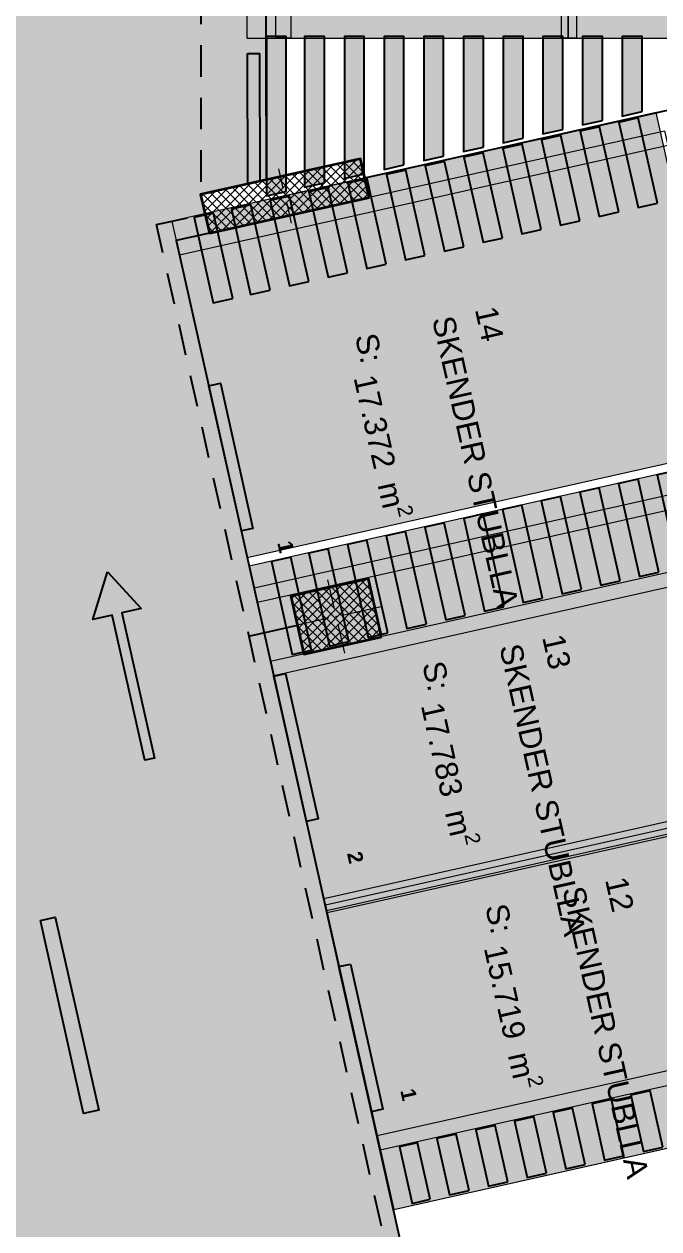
# Model space of a CAD drawing. Header units: millimetres. Extents: x -5491 to 122470, y -101890 to 30952.
# Drawn here: x 64106 to 70501, y -26605 to -14461 of the extents above; entities that cross this region are included whole.
import ezdxf
from ezdxf.enums import TextEntityAlignment as Align

# ---------------------------------------------------------------- set-up
doc = ezdxf.new("R2010")
doc.units = ezdxf.units.MM
doc.header["$MEASUREMENT"] = 0
doc.linetypes.add('Long Dashed', pattern=[529.166651, 317.499995, -211.666656])
for name, color, linetype in [('- GARAZHE', 7, 'Continuous'), ('- MESI I RRUGES', 7, 'Continuous'), ('- rruga_ndarjet anesore', 7, 'Continuous'), ('- SHENJAT_RRUGA', 7, 'Continuous'), ('- Vijat_Shtigjet', 7, 'Continuous'), ('A - Pllaka Themel', 7, 'Continuous'), ('A - Shtyllat', 7, 'Continuous')]:
    doc.layers.add(name, color=color, linetype=linetype)
for name, color, linetype, lineweight in [('- GARAZHE_Pen_No__1', 7, 'Continuous', 13), ('- MESI I RRUGES_Pen_No__42', 8, 'Continuous', 25), ('- rruga_ndarjet anesore_Pen_No__42', 8, 'Continuous', 25), ('- SHENJAT_RRUGA_Pen_No__42', 8, 'Continuous', 25), ('- Vijat_Shtigjet_Pen_No__42', 8, 'Continuous', 25), ('065 Möbel Einrichtung_Pen_No__2', 8, 'Continuous', 15), ('A - Pllaka Themel_Pen_No__2', 8, 'Continuous', 15), ('A - Pllaka Themel_Pen_No__42', 8, 'Continuous', 25), ('A - Shtyllat_Pen_No__1', 7, 'Continuous', 13), ('A - Shtyllat_Pen_No__7', 7, 'Continuous', 35), ('A -Polyline_Pen_No__42', 8, 'Continuous', 25), ('ARCHICAD Zone Stamps_Pen_No__1', 7, 'Continuous', 13)]:
    doc.layers.add(name, color=color, linetype=linetype, lineweight=lineweight)
doc.layers.add('- GARAZHE_Pen_No__105', color=7, linetype='Continuous', lineweight=13, true_color=0xcae6ff)
doc.layers.add('A - Fill Zone_Pen_No__176', color=7, linetype='Continuous', lineweight=15, true_color=0x93a0c6)
doc.styles.add('GENERATED_STYLE_1', font='')
doc.styles.add('GENERATED_STYLE_2', font='')
doc.styles.get('GENERATED_STYLE_1').set_extended_font_data('Arial')
doc.styles.get('GENERATED_STYLE_2').set_extended_font_data('Arial', bold=True)
pattern_1 = [(45, (0, 0), (-45.96194, 45.96194), []), (135, (0, 0), (45.96194, 45.96194), [])]

# ---------------------------------------------------------------- blocks, each defined once
blk = doc.blocks.new('Slab_8', base_point=(67132, -16061))
at = {"layer": '- Vijat_Shtigjet', "linetype": 'Continuous', "lineweight": 0, "true_color": 0x7f7f7f}
blk.add_hatch(color=8, dxfattribs=at).paths.add_polyline_path([(67132, -16061), (67132, -14585), (66932, -14585), (66932, -16105)])
at = {"layer": '- Vijat_Shtigjet_Pen_No__42', "color": 8, "linetype": 'Continuous', "lineweight": 25, "flags": 128}
blk.add_lwpolyline([(67132, -16061), (67132, -14585), (66932, -14585), (66932, -16105)], close=True, dxfattribs=at)
blk = doc.blocks.new('Slab_9', base_point=(66747, -16147))
at = {"layer": '- Vijat_Shtigjet', "linetype": 'Continuous', "lineweight": 0, "true_color": 0x7f7f7f}
blk.add_hatch(color=8, dxfattribs=at).paths.add_polyline_path([(66747, -16147), (66747, -14585), (66547, -14585), (66547, -16192)])
at = {"layer": '- Vijat_Shtigjet_Pen_No__42', "color": 8, "linetype": 'Continuous', "lineweight": 25, "flags": 128}
blk.add_lwpolyline([(66747, -16147), (66747, -14585), (66547, -14585), (66547, -16192)], close=True, dxfattribs=at)
blk = doc.blocks.new('Slab_10', base_point=(67532, -15971))
at = {"layer": '- Vijat_Shtigjet', "linetype": 'Continuous', "lineweight": 0, "true_color": 0x7f7f7f}
blk.add_hatch(color=8, dxfattribs=at).paths.add_polyline_path([(67532, -15971), (67532, -14585), (67332, -14585), (67332, -16016)])
at = {"layer": '- Vijat_Shtigjet_Pen_No__42', "color": 8, "linetype": 'Continuous', "lineweight": 25, "flags": 128}
blk.add_lwpolyline([(67532, -15971), (67532, -14585), (67332, -14585), (67332, -16016)], close=True, dxfattribs=at)
blk = doc.blocks.new('Slab_11', base_point=(67932, -15881))
at = {"layer": '- Vijat_Shtigjet', "linetype": 'Continuous', "lineweight": 0, "true_color": 0x7f7f7f}
blk.add_hatch(color=8, dxfattribs=at).paths.add_polyline_path([(67932, -15881), (67932, -14585), (67732, -14585), (67732, -15926)])
at = {"layer": '- Vijat_Shtigjet_Pen_No__42', "color": 8, "linetype": 'Continuous', "lineweight": 25, "flags": 128}
blk.add_lwpolyline([(67932, -15881), (67932, -14585), (67732, -14585), (67732, -15926)], close=True, dxfattribs=at)
blk = doc.blocks.new('Slab_12', base_point=(68332, -15791))
at = {"layer": '- Vijat_Shtigjet', "linetype": 'Continuous', "lineweight": 0, "true_color": 0x7f7f7f}
blk.add_hatch(color=8, dxfattribs=at).paths.add_polyline_path([(68332, -15791), (68332, -14585), (68132, -14585), (68132, -15836)])
at = {"layer": '- Vijat_Shtigjet_Pen_No__42', "color": 8, "linetype": 'Continuous', "lineweight": 25, "flags": 128}
blk.add_lwpolyline([(68332, -15791), (68332, -14585), (68132, -14585), (68132, -15836)], close=True, dxfattribs=at)
blk = doc.blocks.new('Slab_13', base_point=(68732, -15702))
at = {"layer": '- Vijat_Shtigjet', "linetype": 'Continuous', "lineweight": 0, "true_color": 0x7f7f7f}
blk.add_hatch(color=8, dxfattribs=at).paths.add_polyline_path([(68732, -15702), (68732, -14585), (68532, -14585), (68532, -15746)])
at = {"layer": '- Vijat_Shtigjet_Pen_No__42', "color": 8, "linetype": 'Continuous', "lineweight": 25, "flags": 128}
blk.add_lwpolyline([(68732, -15702), (68732, -14585), (68532, -14585), (68532, -15746)], close=True, dxfattribs=at)
blk = doc.blocks.new('Slab_14', base_point=(69132, -15612))
at = {"layer": '- Vijat_Shtigjet', "linetype": 'Continuous', "lineweight": 0, "true_color": 0x7f7f7f}
blk.add_hatch(color=8, dxfattribs=at).paths.add_polyline_path([(69132, -15612), (69132, -14585), (68932, -14585), (68932, -15657)])
at = {"layer": '- Vijat_Shtigjet_Pen_No__42', "color": 8, "linetype": 'Continuous', "lineweight": 25, "flags": 128}
blk.add_lwpolyline([(69132, -15612), (69132, -14585), (68932, -14585), (68932, -15657)], close=True, dxfattribs=at)
blk = doc.blocks.new('Slab_15', base_point=(69532, -15522))
at = {"layer": '- Vijat_Shtigjet', "linetype": 'Continuous', "lineweight": 0, "true_color": 0x7f7f7f}
blk.add_hatch(color=8, dxfattribs=at).paths.add_polyline_path([(69532, -15522), (69532, -14585), (69332, -14585), (69332, -15567)])
at = {"layer": '- Vijat_Shtigjet_Pen_No__42', "color": 8, "linetype": 'Continuous', "lineweight": 25, "flags": 128}
blk.add_lwpolyline([(69532, -15522), (69532, -14585), (69332, -14585), (69332, -15567)], close=True, dxfattribs=at)
blk = doc.blocks.new('Slab_16', base_point=(69932, -15432))
at = {"layer": '- Vijat_Shtigjet', "linetype": 'Continuous', "lineweight": 0, "true_color": 0x7f7f7f}
blk.add_hatch(color=8, dxfattribs=at).paths.add_polyline_path([(69932, -15432), (69932, -14585), (69732, -14585), (69732, -15477)])
at = {"layer": '- Vijat_Shtigjet_Pen_No__42', "color": 8, "linetype": 'Continuous', "lineweight": 25, "flags": 128}
blk.add_lwpolyline([(69932, -15432), (69932, -14585), (69732, -14585), (69732, -15477)], close=True, dxfattribs=at)
blk = doc.blocks.new('Slab_17', base_point=(70332, -15342))
at = {"layer": '- Vijat_Shtigjet', "linetype": 'Continuous', "lineweight": 0, "true_color": 0x7f7f7f}
blk.add_hatch(color=8, dxfattribs=at).paths.add_polyline_path([(70332, -15342), (70332, -14585), (70132, -14585), (70132, -15387)])
at = {"layer": '- Vijat_Shtigjet_Pen_No__42', "color": 8, "linetype": 'Continuous', "lineweight": 25, "flags": 128}
blk.add_lwpolyline([(70332, -15342), (70332, -14585), (70132, -14585), (70132, -15387)], close=True, dxfattribs=at)
blk = doc.blocks.new('Slab_27', base_point=(70539, -25782))
at = {"layer": '- Vijat_Shtigjet', "linetype": 'Continuous', "lineweight": 0, "true_color": 0x7f7f7f}
blk.add_hatch(color=8, dxfattribs=at).paths.add_polyline_path([(70539, -25782), (70412, -25213), (70217, -25257), (70344, -25826)])
at = {"layer": '- Vijat_Shtigjet_Pen_No__42', "color": 8, "linetype": 'Continuous', "lineweight": 25, "flags": 128}
blk.add_lwpolyline([(70539, -25782), (70412, -25213), (70217, -25257), (70344, -25826)], close=True, dxfattribs=at)
blk = doc.blocks.new('Slab_28', base_point=(70149, -25869))
at = {"layer": '- Vijat_Shtigjet', "linetype": 'Continuous', "lineweight": 0, "true_color": 0x7f7f7f}
blk.add_hatch(color=8, dxfattribs=at).paths.add_polyline_path([(70149, -25869), (70022, -25301), (69827, -25345), (69954, -25913)])
at = {"layer": '- Vijat_Shtigjet_Pen_No__42', "color": 8, "linetype": 'Continuous', "lineweight": 25, "flags": 128}
blk.add_lwpolyline([(70149, -25869), (70022, -25301), (69827, -25345), (69954, -25913)], close=True, dxfattribs=at)
blk = doc.blocks.new('Slab_29', base_point=(69759, -25957))
at = {"layer": '- Vijat_Shtigjet', "linetype": 'Continuous', "lineweight": 0, "true_color": 0x7f7f7f}
blk.add_hatch(color=8, dxfattribs=at).paths.add_polyline_path([(69759, -25957), (69631, -25389), (69436, -25432), (69564, -26001)])
at = {"layer": '- Vijat_Shtigjet_Pen_No__42', "color": 8, "linetype": 'Continuous', "lineweight": 25, "flags": 128}
blk.add_lwpolyline([(69759, -25957), (69631, -25389), (69436, -25432), (69564, -26001)], close=True, dxfattribs=at)
blk = doc.blocks.new('Slab_30', base_point=(69369, -26045))
at = {"layer": '- Vijat_Shtigjet', "linetype": 'Continuous', "lineweight": 0, "true_color": 0x7f7f7f}
blk.add_hatch(color=8, dxfattribs=at).paths.add_polyline_path([(69369, -26045), (69241, -25476), (69046, -25520), (69173, -26088)])
at = {"layer": '- Vijat_Shtigjet_Pen_No__42', "color": 8, "linetype": 'Continuous', "lineweight": 25, "flags": 128}
blk.add_lwpolyline([(69369, -26045), (69241, -25476), (69046, -25520), (69173, -26088)], close=True, dxfattribs=at)
blk = doc.blocks.new('Slab_31', base_point=(68978, -26132))
at = {"layer": '- Vijat_Shtigjet', "linetype": 'Continuous', "lineweight": 0, "true_color": 0x7f7f7f}
blk.add_hatch(color=8, dxfattribs=at).paths.add_polyline_path([(68978, -26132), (68851, -25564), (68656, -25607), (68783, -26176)])
at = {"layer": '- Vijat_Shtigjet_Pen_No__42', "color": 8, "linetype": 'Continuous', "lineweight": 25, "flags": 128}
blk.add_lwpolyline([(68978, -26132), (68851, -25564), (68656, -25607), (68783, -26176)], close=True, dxfattribs=at)
blk = doc.blocks.new('Slab_32', base_point=(68588, -26220))
at = {"layer": '- Vijat_Shtigjet', "linetype": 'Continuous', "lineweight": 0, "true_color": 0x7f7f7f}
blk.add_hatch(color=8, dxfattribs=at).paths.add_polyline_path([(68588, -26220), (68460, -25651), (68265, -25695), (68393, -26263)])
at = {"layer": '- Vijat_Shtigjet_Pen_No__42', "color": 8, "linetype": 'Continuous', "lineweight": 25, "flags": 128}
blk.add_lwpolyline([(68588, -26220), (68460, -25651), (68265, -25695), (68393, -26263)], close=True, dxfattribs=at)
blk = doc.blocks.new('Slab_33', base_point=(68198, -26307))
at = {"layer": '- Vijat_Shtigjet', "linetype": 'Continuous', "lineweight": 0, "true_color": 0x7f7f7f}
blk.add_hatch(color=8, dxfattribs=at).paths.add_polyline_path([(68198, -26307), (68070, -25739), (67889, -25779), (68017, -26348)])
at = {"layer": '- Vijat_Shtigjet_Pen_No__42', "color": 8, "linetype": 'Continuous', "lineweight": 25, "flags": 128}
blk.add_lwpolyline([(68198, -26307), (68070, -25739), (67889, -25779), (68017, -26348)], close=True, dxfattribs=at)
blk = doc.blocks.new('Slab_34', base_point=(66583, -17143))
at = {"layer": '- Vijat_Shtigjet', "linetype": 'Continuous', "lineweight": 0, "true_color": 0x7f7f7f}
blk.add_hatch(color=8, dxfattribs=at).paths.add_polyline_path([(66583, -17143), (66390, -16283), (66195, -16327), (66388, -17187)])
at = {"layer": '- Vijat_Shtigjet_Pen_No__42', "color": 8, "linetype": 'Continuous', "lineweight": 25, "flags": 128}
blk.add_lwpolyline([(66583, -17143), (66390, -16283), (66195, -16327), (66388, -17187)], close=True, dxfattribs=at)
blk = doc.blocks.new('Slab_35', base_point=(66207, -17227))
at = {"layer": '- Vijat_Shtigjet', "linetype": 'Continuous', "lineweight": 0, "true_color": 0x7f7f7f}
blk.add_hatch(color=8, dxfattribs=at).paths.add_polyline_path([(66207, -17227), (66014, -16367), (65819, -16411), (66012, -17271)])
at = {"layer": '- Vijat_Shtigjet_Pen_No__42', "color": 8, "linetype": 'Continuous', "lineweight": 25, "flags": 128}
blk.add_lwpolyline([(66207, -17227), (66014, -16367), (65819, -16411), (66012, -17271)], close=True, dxfattribs=at)
blk = doc.blocks.new('Slab_36', base_point=(66973, -17055))
at = {"layer": '- Vijat_Shtigjet', "linetype": 'Continuous', "lineweight": 0, "true_color": 0x7f7f7f}
blk.add_hatch(color=8, dxfattribs=at).paths.add_polyline_path([(66973, -17055), (66780, -16195), (66585, -16239), (66778, -17099)])
at = {"layer": '- Vijat_Shtigjet_Pen_No__42', "color": 8, "linetype": 'Continuous', "lineweight": 25, "flags": 128}
blk.add_lwpolyline([(66973, -17055), (66780, -16195), (66585, -16239), (66778, -17099)], close=True, dxfattribs=at)
blk = doc.blocks.new('Slab_37', base_point=(67364, -16968))
at = {"layer": '- Vijat_Shtigjet', "linetype": 'Continuous', "lineweight": 0, "true_color": 0x7f7f7f}
blk.add_hatch(color=8, dxfattribs=at).paths.add_polyline_path([(67364, -16968), (67171, -16108), (66975, -16152), (67168, -17012)])
at = {"layer": '- Vijat_Shtigjet_Pen_No__42', "color": 8, "linetype": 'Continuous', "lineweight": 25, "flags": 128}
blk.add_lwpolyline([(67364, -16968), (67171, -16108), (66975, -16152), (67168, -17012)], close=True, dxfattribs=at)
blk = doc.blocks.new('Slab_38', base_point=(67754, -16880))
at = {"layer": '- Vijat_Shtigjet', "linetype": 'Continuous', "lineweight": 0, "true_color": 0x7f7f7f}
blk.add_hatch(color=8, dxfattribs=at).paths.add_polyline_path([(67754, -16880), (67561, -16020), (67366, -16064), (67559, -16924)])
at = {"layer": '- Vijat_Shtigjet_Pen_No__42', "color": 8, "linetype": 'Continuous', "lineweight": 25, "flags": 128}
blk.add_lwpolyline([(67754, -16880), (67561, -16020), (67366, -16064), (67559, -16924)], close=True, dxfattribs=at)
blk = doc.blocks.new('Slab_39', base_point=(68144, -16793))
at = {"layer": '- Vijat_Shtigjet', "linetype": 'Continuous', "lineweight": 0, "true_color": 0x7f7f7f}
blk.add_hatch(color=8, dxfattribs=at).paths.add_polyline_path([(68144, -16793), (67951, -15933), (67756, -15976), (67949, -16837)])
at = {"layer": '- Vijat_Shtigjet_Pen_No__42', "color": 8, "linetype": 'Continuous', "lineweight": 25, "flags": 128}
blk.add_lwpolyline([(68144, -16793), (67951, -15933), (67756, -15976), (67949, -16837)], close=True, dxfattribs=at)
blk = doc.blocks.new('Slab_40', base_point=(68534, -16705))
at = {"layer": '- Vijat_Shtigjet', "linetype": 'Continuous', "lineweight": 0, "true_color": 0x7f7f7f}
blk.add_hatch(color=8, dxfattribs=at).paths.add_polyline_path([(68534, -16705), (68342, -15845), (68146, -15889), (68339, -16749)])
at = {"layer": '- Vijat_Shtigjet_Pen_No__42', "color": 8, "linetype": 'Continuous', "lineweight": 25, "flags": 128}
blk.add_lwpolyline([(68534, -16705), (68342, -15845), (68146, -15889), (68339, -16749)], close=True, dxfattribs=at)
blk = doc.blocks.new('Slab_41', base_point=(68925, -16618))
at = {"layer": '- Vijat_Shtigjet', "linetype": 'Continuous', "lineweight": 0, "true_color": 0x7f7f7f}
blk.add_hatch(color=8, dxfattribs=at).paths.add_polyline_path([(68925, -16618), (68732, -15758), (68537, -15801), (68730, -16661)])
at = {"layer": '- Vijat_Shtigjet_Pen_No__42', "color": 8, "linetype": 'Continuous', "lineweight": 25, "flags": 128}
blk.add_lwpolyline([(68925, -16618), (68732, -15758), (68537, -15801), (68730, -16661)], close=True, dxfattribs=at)
blk = doc.blocks.new('Slab_42', base_point=(69315, -16530))
at = {"layer": '- Vijat_Shtigjet', "linetype": 'Continuous', "lineweight": 0, "true_color": 0x7f7f7f}
blk.add_hatch(color=8, dxfattribs=at).paths.add_polyline_path([(69315, -16530), (69122, -15670), (68927, -15714), (69120, -16574)])
at = {"layer": '- Vijat_Shtigjet_Pen_No__42', "color": 8, "linetype": 'Continuous', "lineweight": 25, "flags": 128}
blk.add_lwpolyline([(69315, -16530), (69122, -15670), (68927, -15714), (69120, -16574)], close=True, dxfattribs=at)
blk = doc.blocks.new('Slab_43', base_point=(69705, -16442))
at = {"layer": '- Vijat_Shtigjet', "linetype": 'Continuous', "lineweight": 0, "true_color": 0x7f7f7f}
blk.add_hatch(color=8, dxfattribs=at).paths.add_polyline_path([(69705, -16442), (69512, -15582), (69317, -15626), (69510, -16486)])
at = {"layer": '- Vijat_Shtigjet_Pen_No__42', "color": 8, "linetype": 'Continuous', "lineweight": 25, "flags": 128}
blk.add_lwpolyline([(69705, -16442), (69512, -15582), (69317, -15626), (69510, -16486)], close=True, dxfattribs=at)
blk = doc.blocks.new('Slab_44', base_point=(70096, -16355))
at = {"layer": '- Vijat_Shtigjet', "linetype": 'Continuous', "lineweight": 0, "true_color": 0x7f7f7f}
blk.add_hatch(color=8, dxfattribs=at).paths.add_polyline_path([(70096, -16355), (69903, -15495), (69708, -15539), (69900, -16399)])
at = {"layer": '- Vijat_Shtigjet_Pen_No__42', "color": 8, "linetype": 'Continuous', "lineweight": 25, "flags": 128}
blk.add_lwpolyline([(70096, -16355), (69903, -15495), (69708, -15539), (69900, -16399)], close=True, dxfattribs=at)
blk = doc.blocks.new('Slab_45', base_point=(70486, -16267))
at = {"layer": '- Vijat_Shtigjet', "linetype": 'Continuous', "lineweight": 0, "true_color": 0x7f7f7f}
blk.add_hatch(color=8, dxfattribs=at).paths.add_polyline_path([(70486, -16267), (70293, -15407), (70098, -15451), (70291, -16311)])
at = {"layer": '- Vijat_Shtigjet_Pen_No__42', "color": 8, "linetype": 'Continuous', "lineweight": 25, "flags": 128}
blk.add_lwpolyline([(70486, -16267), (70293, -15407), (70098, -15451), (70291, -16311)], close=True, dxfattribs=at)
blk = doc.blocks.new('Slab_46', base_point=(67378, -20686))
at = {"layer": '- Vijat_Shtigjet', "linetype": 'Continuous', "lineweight": 0, "true_color": 0x7f7f7f}
blk.add_hatch(color=8, dxfattribs=at).paths.add_polyline_path([(67378, -20686), (67168, -19749), (66973, -19793), (67183, -20730)])
at = {"layer": '- Vijat_Shtigjet_Pen_No__42', "color": 8, "linetype": 'Continuous', "lineweight": 25, "flags": 128}
blk.add_lwpolyline([(67378, -20686), (67168, -19749), (66973, -19793), (67183, -20730)], close=True, dxfattribs=at)
blk = doc.blocks.new('Slab_47', base_point=(67002, -20770))
at = {"layer": '- Vijat_Shtigjet', "linetype": 'Continuous', "lineweight": 0, "true_color": 0x7f7f7f}
blk.add_hatch(color=8, dxfattribs=at).paths.add_polyline_path([(67002, -20770), (66792, -19834), (66597, -19878), (66807, -20814)])
at = {"layer": '- Vijat_Shtigjet_Pen_No__42', "color": 8, "linetype": 'Continuous', "lineweight": 25, "flags": 128}
blk.add_lwpolyline([(67002, -20770), (66792, -19834), (66597, -19878), (66807, -20814)], close=True, dxfattribs=at)
blk = doc.blocks.new('Slab_48', base_point=(67768, -20598))
at = {"layer": '- Vijat_Shtigjet', "linetype": 'Continuous', "lineweight": 0, "true_color": 0x7f7f7f}
blk.add_hatch(color=8, dxfattribs=at).paths.add_polyline_path([(67768, -20598), (67558, -19662), (67363, -19706), (67573, -20642)])
at = {"layer": '- Vijat_Shtigjet_Pen_No__42', "color": 8, "linetype": 'Continuous', "lineweight": 25, "flags": 128}
blk.add_lwpolyline([(67768, -20598), (67558, -19662), (67363, -19706), (67573, -20642)], close=True, dxfattribs=at)
blk = doc.blocks.new('Slab_49', base_point=(68159, -20511))
at = {"layer": '- Vijat_Shtigjet', "linetype": 'Continuous', "lineweight": 0, "true_color": 0x7f7f7f}
blk.add_hatch(color=8, dxfattribs=at).paths.add_polyline_path([(68159, -20511), (67948, -19574), (67753, -19618), (67963, -20555)])
at = {"layer": '- Vijat_Shtigjet_Pen_No__42', "color": 8, "linetype": 'Continuous', "lineweight": 25, "flags": 128}
blk.add_lwpolyline([(68159, -20511), (67948, -19574), (67753, -19618), (67963, -20555)], close=True, dxfattribs=at)
blk = doc.blocks.new('Slab_50', base_point=(68549, -20423))
at = {"layer": '- Vijat_Shtigjet', "linetype": 'Continuous', "lineweight": 0, "true_color": 0x7f7f7f}
blk.add_hatch(color=8, dxfattribs=at).paths.add_polyline_path([(68549, -20423), (68339, -19487), (68144, -19530), (68354, -20467)])
at = {"layer": '- Vijat_Shtigjet_Pen_No__42', "color": 8, "linetype": 'Continuous', "lineweight": 25, "flags": 128}
blk.add_lwpolyline([(68549, -20423), (68339, -19487), (68144, -19530), (68354, -20467)], close=True, dxfattribs=at)
blk = doc.blocks.new('Slab_51', base_point=(68939, -20336))
at = {"layer": '- Vijat_Shtigjet', "linetype": 'Continuous', "lineweight": 0, "true_color": 0x7f7f7f}
blk.add_hatch(color=8, dxfattribs=at).paths.add_polyline_path([(68939, -20336), (68729, -19399), (68534, -19443), (68744, -20380)])
at = {"layer": '- Vijat_Shtigjet_Pen_No__42', "color": 8, "linetype": 'Continuous', "lineweight": 25, "flags": 128}
blk.add_lwpolyline([(68939, -20336), (68729, -19399), (68534, -19443), (68744, -20380)], close=True, dxfattribs=at)
blk = doc.blocks.new('Slab_52', base_point=(69329, -20248))
at = {"layer": '- Vijat_Shtigjet', "linetype": 'Continuous', "lineweight": 0, "true_color": 0x7f7f7f}
blk.add_hatch(color=8, dxfattribs=at).paths.add_polyline_path([(69329, -20248), (69119, -19311), (68924, -19355), (69134, -20292)])
at = {"layer": '- Vijat_Shtigjet_Pen_No__42', "color": 8, "linetype": 'Continuous', "lineweight": 25, "flags": 128}
blk.add_lwpolyline([(69329, -20248), (69119, -19311), (68924, -19355), (69134, -20292)], close=True, dxfattribs=at)
blk = doc.blocks.new('Slab_53', base_point=(69720, -20161))
at = {"layer": '- Vijat_Shtigjet', "linetype": 'Continuous', "lineweight": 0, "true_color": 0x7f7f7f}
blk.add_hatch(color=8, dxfattribs=at).paths.add_polyline_path([(69720, -20161), (69510, -19224), (69315, -19268), (69525, -20205)])
at = {"layer": '- Vijat_Shtigjet_Pen_No__42', "color": 8, "linetype": 'Continuous', "lineweight": 25, "flags": 128}
blk.add_lwpolyline([(69720, -20161), (69510, -19224), (69315, -19268), (69525, -20205)], close=True, dxfattribs=at)
blk = doc.blocks.new('Slab_54', base_point=(70110, -20073))
at = {"layer": '- Vijat_Shtigjet', "linetype": 'Continuous', "lineweight": 0, "true_color": 0x7f7f7f}
blk.add_hatch(color=8, dxfattribs=at).paths.add_polyline_path([(70110, -20073), (69900, -19136), (69705, -19180), (69915, -20117)])
at = {"layer": '- Vijat_Shtigjet_Pen_No__42', "color": 8, "linetype": 'Continuous', "lineweight": 25, "flags": 128}
blk.add_lwpolyline([(70110, -20073), (69900, -19136), (69705, -19180), (69915, -20117)], close=True, dxfattribs=at)
blk = doc.blocks.new('Slab_55', base_point=(70500, -19986))
at = {"layer": '- Vijat_Shtigjet', "linetype": 'Continuous', "lineweight": 0, "true_color": 0x7f7f7f}
blk.add_hatch(color=8, dxfattribs=at).paths.add_polyline_path([(70500, -19986), (70290, -19049), (70095, -19093), (70305, -20030)])
at = {"layer": '- Vijat_Shtigjet_Pen_No__42', "color": 8, "linetype": 'Continuous', "lineweight": 25, "flags": 128}
blk.add_lwpolyline([(70500, -19986), (70290, -19049), (70095, -19093), (70305, -20030)], close=True, dxfattribs=at)
blk = doc.blocks.new('Slab_56', base_point=(70891, -19898))
at = {"layer": '- Vijat_Shtigjet', "linetype": 'Continuous', "lineweight": 0, "true_color": 0x7f7f7f}
blk.add_hatch(color=8, dxfattribs=at).paths.add_polyline_path([(70891, -19898), (70681, -18961), (70485, -19005), (70696, -19942)])
at = {"layer": '- Vijat_Shtigjet_Pen_No__42', "color": 8, "linetype": 'Continuous', "lineweight": 25, "flags": 128}
blk.add_lwpolyline([(70891, -19898), (70681, -18961), (70485, -19005), (70696, -19942)], close=True, dxfattribs=at)
blk = doc.blocks.new('Parking Place 25')
at = {"layer": '065 Möbel Einrichtung_Pen_No__2', "color": 8, "linetype": 'Continuous', "lineweight": 15, "flags": 128}
for points in [[(-75, 0), (75, 0), (75, 5043), (-75, 5043)], [(2375, 0), (2525, 0), (2525, 5043), (2375, 5043)], [(4825, 0), (4975, 0), (4975, 5043), (4825, 5043)]]:
    blk.add_lwpolyline(points, close=True, dxfattribs=at)
at = {"layer": '065 Möbel Einrichtung_Pen_No__2', "color": 8, "linetype": 'Continuous', "lineweight": 15, "style": 'GENERATED_STYLE_2'}
for tag, p in [('num_start_0', (400, 409)), ('num_start_1', (2850, 409))]:
    blk.add_attdef(tag, text='', height=150, dxfattribs=at).set_placement(p, align=Align.MIDDLE_CENTER)
blk = doc.blocks.new('Parking Place 25_2')
at = {"layer": '065 Möbel Einrichtung_Pen_No__2', "color": 8, "linetype": 'Continuous', "lineweight": 15, "flags": 128}
for points in [[(-75, 0), (75, 0), (75, 5043), (-75, 5043)], [(3513, 0), (3663, 0), (3663, 5043), (3513, 5043)]]:
    blk.add_lwpolyline(points, close=True, dxfattribs=at)
at = {"layer": '065 Möbel Einrichtung_Pen_No__2', "color": 8, "linetype": 'Continuous', "lineweight": 15, "style": 'GENERATED_STYLE_2'}
blk.add_attdef('num_start', text='', height=150, dxfattribs=at).set_placement((400, 409), align=Align.MIDDLE_CENTER)
blk = doc.blocks.new('Parking Place 25_3')
at = {"layer": '065 Möbel Einrichtung_Pen_No__2', "color": 8, "linetype": 'Continuous', "lineweight": 15, "flags": 128}
for points in [[(-75, 0), (75, 0), (75, 5000), (-75, 5000)], [(2804, 0), (2954, 0), (2954, 5000), (2804, 5000)], [(5683, 0), (5833, 0), (5833, 5000), (5683, 5000)]]:
    blk.add_lwpolyline(points, close=True, dxfattribs=at)
at = {"layer": '065 Möbel Einrichtung_Pen_No__2', "color": 8, "linetype": 'Continuous', "lineweight": 15, "style": 'GENERATED_STYLE_2'}
for tag, p in [('num_start_0', (400, 409)), ('num_start_1', (3279, 409))]:
    blk.add_attdef(tag, text='', height=150, rotation=180, dxfattribs=at).set_placement(p, align=Align.MIDDLE_CENTER)
blk = doc.blocks.new('Slab_97', base_point=(59475, -6200))
at = {"layer": 'A - Pllaka Themel_Pen_No__2', "linetype": 'Continuous', "lineweight": 0, "true_color": 0x3f3f3f}
blk.add_hatch(color=250, dxfattribs=at).paths.add_polyline_path([(59475, -6200), (59475, -11401), (59600, -11401), (59600, -14851), (63305, -31361), (63833, -31243), (64060, -32256), (63531, -32375), (64967, -38803), (65077, -39290), (66246, -44500, -0.18315), (66392, -44566), (68962, -55992, -0.423476), (68587, -56587), (61434, -58192), (62495, -63184), (69887, -61525), (70979, -66395), (77383, -64958), (76523, -61130), (76063, -61233), (71917, -42772), (69295, -31082), (68646, -31227), (68419, -30214), (68663, -30159), (67757, -26110), (66599, -20931), (65638, -16643), (65972, -16568), (65884, -16178), (66543, -16030), (66526, -9604), (72900, -9604), (72900, -6200), (66750, -6200)])
at = {"layer": 'A - Pllaka Themel_Pen_No__42', "color": 8, "linetype": 'Continuous', "lineweight": 25, "flags": 128}
blk.add_lwpolyline([(64967, -38803), (63531, -32375), (64060, -32256), (63833, -31243), (63305, -31361), (59600, -14851), (59600, -11401), (59475, -11401), (59475, -6200), (66750, -6200), (72900, -6200), (72900, -9604), (66526, -9604), (66543, -16030), (65884, -16178), (65972, -16568), (65638, -16643), (66599, -20931), (67757, -26110), (68663, -30159), (68419, -30214), (68646, -31227), (69295, -31082), (71917, -42772)], dxfattribs=at)
blk = doc.blocks.new('SKENDER STUBLLA_16_12', base_point=(68038, -12033))
at = {"layer": '- GARAZHE_Pen_No__105', "linetype": 'Continuous', "lineweight": 0, "true_color": 0x141719}
blk.add_hatch(color=250, dxfattribs=at).paths.add_polyline_path([(66350, -9604), (66350, -14604), (69588, -14604), (69588, -9604)])
at = {"layer": '- GARAZHE_Pen_No__1', "color": 7, "linetype": 'Continuous', "lineweight": 13, "flags": 128}
blk.add_lwpolyline([(66350, -9604), (66350, -14604), (69588, -14604), (69588, -9604)], close=True, dxfattribs=at)
at = {"layer": 'ARCHICAD Zone Stamps_Pen_No__1', "color": 7, "lineweight": 13, "insert": (68512, -11542), "char_height": 225, "attachment_point": 1, "rotation": 179.6479, "style": 'GENERATED_STYLE_1'}
blk.add_mtext('\\A1;{\\pql;\\pt0,50;\\fArial|b0|i0|c0|p34;16.191\\fArial|b0|i0|c0|p34;\\A1{\\H.66x;\\S^  ;}\\fArial|b0|i0|c0|p34; m\\fArial|b0|i0|c0|p34;\\A1{\\H.66x;\\S2^  ;}}', dxfattribs=at)
at = {"layer": 'ARCHICAD Zone Stamps_Pen_No__1', "color": 7, "lineweight": 13, "style": 'GENERATED_STYLE_1'}
for tag, p in [('measuredAreaCode', (68965, -11648)), ('DUMMY_850', (67111, -12381)), ('ROOM_NAME', (68961, -12444)), ('DUMMY_849', (67108, -12823)), ('ROOM_NUMBER', (68958, -12886))]:
    blk.add_attdef(tag, text='', height=225, rotation=179.6479, dxfattribs=at).set_placement(p, align=Align.TOP_LEFT)
blk = doc.blocks.new('SKENDER STUBLLA_15_13', base_point=(71299, -12033))
at = {"layer": '- GARAZHE_Pen_No__105', "linetype": 'Continuous', "lineweight": 0, "true_color": 0x141719}
blk.add_hatch(color=250, dxfattribs=at).paths.add_polyline_path([(69588, -9604), (69588, -14604), (72900, -14604), (72900, -9604)])
at = {"layer": '- GARAZHE_Pen_No__1', "color": 7, "linetype": 'Continuous', "lineweight": 13, "flags": 128}
blk.add_lwpolyline([(69588, -9604), (69588, -14604), (72900, -14604), (72900, -9604)], close=True, dxfattribs=at)
at = {"layer": 'ARCHICAD Zone Stamps_Pen_No__1', "color": 7, "lineweight": 13, "insert": (71773, -11542), "char_height": 225, "attachment_point": 1, "rotation": 179.6479, "style": 'GENERATED_STYLE_1'}
blk.add_mtext('\\A1;{\\pql;\\pt0,50;\\fArial|b0|i0|c0|p34;16.559\\fArial|b0|i0|c0|p34;\\A1{\\H.66x;\\S^  ;}\\fArial|b0|i0|c0|p34; m\\fArial|b0|i0|c0|p34;\\A1{\\H.66x;\\S2^  ;}}', dxfattribs=at)
at = {"layer": 'ARCHICAD Zone Stamps_Pen_No__1', "color": 7, "lineweight": 13, "style": 'GENERATED_STYLE_1'}
for tag, p in [('measuredAreaCode', (72227, -11648)), ('DUMMY_850', (70372, -12381)), ('ROOM_NAME', (72222, -12444)), ('DUMMY_849', (70369, -12823)), ('ROOM_NUMBER', (72219, -12886))]:
    blk.add_attdef(tag, text='', height=225, rotation=179.6479, dxfattribs=at).set_placement(p, align=Align.TOP_LEFT)
blk = doc.blocks.new('SKENDER STUBLLA_14_14', base_point=(68291, -18313))
at = {"layer": '- GARAZHE_Pen_No__105', "linetype": 'Continuous', "lineweight": 0, "true_color": 0x141719}
blk.add_hatch(color=250, dxfattribs=at).paths.add_polyline_path([(66354, -19838), (71233, -18743), (70472, -15353), (65594, -16448)])
at = {"layer": '- GARAZHE_Pen_No__1', "color": 7, "linetype": 'Continuous', "lineweight": 13, "flags": 128}
blk.add_lwpolyline([(66354, -19838), (71233, -18743), (70472, -15353), (65594, -16448)], close=True, dxfattribs=at)
at = {"layer": 'ARCHICAD Zone Stamps_Pen_No__1', "color": 7, "lineweight": 13, "insert": (67707, -17961), "char_height": 225, "attachment_point": 1, "rotation": 282.6479, "style": 'GENERATED_STYLE_1'}
blk.add_mtext('\\A1;{\\pql;\\pt0,50;\\fArial|b0|i0|c0|p34;17.372\\fArial|b0|i0|c0|p34;\\A1{\\H.66x;\\S^  ;}\\fArial|b0|i0|c0|p34; m\\fArial|b0|i0|c0|p34;\\A1{\\H.66x;\\S2^  ;}}', dxfattribs=at)
at = {"layer": 'ARCHICAD Zone Stamps_Pen_No__1', "color": 7, "lineweight": 13, "style": 'GENERATED_STYLE_1'}
for tag, p in [('ROOM_NUMBER', (68865, -17287)), ('ROOM_NAME', (68434, -17384)), ('measuredAreaCode', (67657, -17558)), ('DUMMY_849', (69270, -19041)), ('DUMMY_850', (68839, -19138))]:
    blk.add_attdef(tag, text='', height=225, rotation=282.6479, dxfattribs=at).set_placement(p, align=Align.TOP_LEFT)
blk = doc.blocks.new('SKENDER STUBLLA_13_15', base_point=(68969, -21617))
at = {"layer": '- GARAZHE_Pen_No__105', "linetype": 'Continuous', "lineweight": 0, "true_color": 0x141719}
blk.add_hatch(color=250, dxfattribs=at).paths.add_polyline_path([(67153, -23396), (72032, -22301), (71253, -18831), (66374, -19926)])
at = {"layer": '- GARAZHE_Pen_No__1', "color": 7, "linetype": 'Continuous', "lineweight": 13, "flags": 128}
blk.add_lwpolyline([(67153, -23396), (72032, -22301), (71253, -18831), (66374, -19926)], close=True, dxfattribs=at)
at = {"layer": 'ARCHICAD Zone Stamps_Pen_No__1', "color": 7, "lineweight": 13, "insert": (68385, -21265), "char_height": 225, "attachment_point": 1, "rotation": 282.6479, "style": 'GENERATED_STYLE_1'}
blk.add_mtext('\\A1;{\\pql;\\pt0,50;\\fArial|b0|i0|c0|p34;17.783\\fArial|b0|i0|c0|p34;\\A1{\\H.66x;\\S^  ;}\\fArial|b0|i0|c0|p34; m\\fArial|b0|i0|c0|p34;\\A1{\\H.66x;\\S2^  ;}}', dxfattribs=at)
at = {"layer": 'ARCHICAD Zone Stamps_Pen_No__1', "color": 7, "lineweight": 13, "style": 'GENERATED_STYLE_1'}
for tag, p in [('ROOM_NUMBER', (69543, -20592)), ('ROOM_NAME', (69112, -20688)), ('measuredAreaCode', (68335, -20863)), ('DUMMY_850', (69517, -22442)), ('DUMMY_849', (69948, -22345))]:
    blk.add_attdef(tag, text='', height=225, rotation=282.6479, dxfattribs=at).set_placement(p, align=Align.TOP_LEFT)
blk = doc.blocks.new('SKENDER STUBLLA_12_16', base_point=(69603, -24062))
at = {"layer": '- GARAZHE_Pen_No__105', "linetype": 'Continuous', "lineweight": 0, "true_color": 0x141719}
blk.add_hatch(color=250, dxfattribs=at).paths.add_polyline_path([(67829, -26409), (72708, -25314), (72019, -22247), (67141, -23342)])
at = {"layer": '- GARAZHE_Pen_No__1', "color": 7, "linetype": 'Continuous', "lineweight": 13, "flags": 128}
blk.add_lwpolyline([(67829, -26409), (72708, -25314), (72019, -22247), (67141, -23342)], close=True, dxfattribs=at)
at = {"layer": 'ARCHICAD Zone Stamps_Pen_No__1', "color": 7, "lineweight": 13, "insert": (69019, -23710), "char_height": 225, "attachment_point": 1, "rotation": 282.6479, "style": 'GENERATED_STYLE_1'}
blk.add_mtext('\\A1;{\\pql;\\pt0,50;\\fArial|b0|i0|c0|p34;15.719\\fArial|b0|i0|c0|p34;\\A1{\\H.66x;\\S^  ;}\\fArial|b0|i0|c0|p34; m\\fArial|b0|i0|c0|p34;\\A1{\\H.66x;\\S2^  ;}}', dxfattribs=at)
at = {"layer": 'ARCHICAD Zone Stamps_Pen_No__1', "color": 7, "lineweight": 13, "style": 'GENERATED_STYLE_1'}
for tag, p in [('ROOM_NUMBER', (70177, -23037)), ('ROOM_NAME', (69746, -23133)), ('measuredAreaCode', (68969, -23308)), ('DUMMY_849', (70582, -24790)), ('DUMMY_850', (70151, -24887))]:
    blk.add_attdef(tag, text='', height=225, rotation=282.6479, dxfattribs=at).set_placement(p, align=Align.TOP_LEFT)
blk = doc.blocks.new('Slab_99', base_point=(64270, -23498))
at = {"layer": '- MESI I RRUGES', "linetype": 'Continuous', "lineweight": 0, "true_color": 0x7f7f7f}
blk.add_hatch(color=8, dxfattribs=at).paths.add_polyline_path([(64270, -23498), (64706, -25442), (64858, -25408), (64420, -23464)])
at = {"layer": '- MESI I RRUGES_Pen_No__42', "color": 8, "linetype": 'Continuous', "lineweight": 25, "flags": 128}
blk.add_lwpolyline([(64270, -23498), (64420, -23464), (64858, -25408), (64706, -25442)], close=True, dxfattribs=at)
blk = doc.blocks.new('Slab_104', base_point=(66358, -14757))
at = {"layer": '- rruga_ndarjet anesore', "linetype": 'Continuous', "lineweight": 0, "true_color": 0x7f7f7f}
blk.add_hatch(color=8, dxfattribs=at).paths.add_polyline_path([(66358, -14757), (66361, -16071), (66481, -16044), (66478, -14757)])
at = {"layer": '- rruga_ndarjet anesore_Pen_No__42', "color": 8, "linetype": 'Continuous', "lineweight": 25, "flags": 128}
blk.add_lwpolyline([(66358, -14757), (66478, -14757), (66481, -16044), (66361, -16071)], close=True, dxfattribs=at)
blk = doc.blocks.new('Slab_105', base_point=(67394, -23936))
at = {"layer": '- rruga_ndarjet anesore', "linetype": 'Continuous', "lineweight": 0, "true_color": 0x7f7f7f}
blk.add_hatch(color=8, dxfattribs=at).paths.add_polyline_path([(67394, -23936), (67277, -23962), (67604, -25426), (67721, -25399)])
at = {"layer": '- rruga_ndarjet anesore_Pen_No__42', "color": 8, "linetype": 'Continuous', "lineweight": 25, "flags": 128}
blk.add_lwpolyline([(67394, -23936), (67721, -25399), (67604, -25426), (67277, -23962)], close=True, dxfattribs=at)
blk = doc.blocks.new('Slab_106', base_point=(66739, -21008))
at = {"layer": '- rruga_ndarjet anesore', "linetype": 'Continuous', "lineweight": 0, "true_color": 0x7f7f7f}
blk.add_hatch(color=8, dxfattribs=at).paths.add_polyline_path([(66739, -21008), (66622, -21034), (66950, -22499), (67067, -22473)])
at = {"layer": '- rruga_ndarjet anesore_Pen_No__42', "color": 8, "linetype": 'Continuous', "lineweight": 25, "flags": 128}
blk.add_lwpolyline([(66739, -21008), (67067, -22473), (66950, -22499), (66622, -21034)], close=True, dxfattribs=at)
blk = doc.blocks.new('Slab_109', base_point=(65966, -18107))
at = {"layer": '- rruga_ndarjet anesore', "linetype": 'Continuous', "lineweight": 0, "true_color": 0x7f7f7f}
blk.add_hatch(color=8, dxfattribs=at).paths.add_polyline_path([(65966, -18107), (66294, -19570), (66411, -19544), (66083, -18081)])
at = {"layer": '- rruga_ndarjet anesore_Pen_No__42', "color": 8, "linetype": 'Continuous', "lineweight": 25, "flags": 128}
blk.add_lwpolyline([(65966, -18107), (66083, -18081), (66411, -19544), (66294, -19570)], close=True, dxfattribs=at)
blk = doc.blocks.new('Slab_113', base_point=(64946, -19983))
at = {"layer": '- SHENJAT_RRUGA', "linetype": 'Continuous', "lineweight": 0, "true_color": 0x7f7f7f}
blk.add_hatch(color=8, dxfattribs=at).paths.add_polyline_path([(64946, -19983), (64798, -20462), (64993, -20418), (65321, -21882), (65419, -21860), (65090, -20396), (65285, -20352)])
at = {"layer": '- SHENJAT_RRUGA_Pen_No__42', "color": 8, "linetype": 'Continuous', "lineweight": 25, "flags": 128}
blk.add_lwpolyline([(64946, -19983), (65285, -20352), (65090, -20396), (65419, -21860), (65321, -21882), (64993, -20418), (64798, -20462)], close=True, dxfattribs=at)
blk = doc.blocks.new('Column_29', base_point=(67249, -20432))
at = {"layer": 'A - Shtyllat', "linetype": 'Continuous', "lineweight": 0, "true_color": 0x000000}
h = blk.add_hatch(dxfattribs=at)
h.set_pattern_fill('Concrete_Block', color=18, style=0, pattern_type=2)
h.set_pattern_definition(pattern_1)
h.paths.add_polyline_path([(67705, -20638), (67574, -20052), (66793, -20227), (66924, -20813)])
at = {"layer": 'A - Shtyllat_Pen_No__1', "color": 7, "linetype": 'Continuous', "lineweight": 13}
for p, q in [((67232, -20354), (67166, -20062)), ((67327, -20415), (67717, -20327)), ((67171, -20450), (66781, -20537)), ((67267, -20510), (67332, -20803))]:
    blk.add_line(p, q, dxfattribs=at)
blk.add_point((67249, -20432), dxfattribs=at)
at = {"layer": 'A - Shtyllat_Pen_No__7', "color": 7, "linetype": 'Continuous', "lineweight": 35, "flags": 128}
blk.add_lwpolyline([(67705, -20638), (67574, -20052), (66793, -20227), (66924, -20813)], close=True, dxfattribs=at)
blk = doc.blocks.new('Column_34', base_point=(66733, -16192))
at = {"layer": 'A - Shtyllat', "linetype": 'Continuous', "lineweight": 0, "true_color": 0x000000}
h = blk.add_hatch(dxfattribs=at)
h.set_pattern_fill('Concrete_Block', color=18, style=0, pattern_type=2)
h.set_pattern_definition(pattern_1)
h.paths.add_polyline_path([(67582, -16207), (67494, -15817), (65884, -16178), (65972, -16568)])
at = {"layer": 'A - Shtyllat_Pen_No__1', "color": 7, "linetype": 'Continuous', "lineweight": 13}
for p, q in [((66716, -16114), (66672, -15919)), ((66811, -16175), (67616, -15994)), ((66655, -16210), (65850, -16391)), ((66751, -16270), (66795, -16466))]:
    blk.add_line(p, q, dxfattribs=at)
blk.add_point((66733, -16192), dxfattribs=at)
at = {"layer": 'A - Shtyllat_Pen_No__7', "color": 7, "linetype": 'Continuous', "lineweight": 35, "flags": 128}
blk.add_lwpolyline([(67582, -16207), (67494, -15817), (65884, -16178), (65972, -16568)], close=True, dxfattribs=at)

msp = doc.modelspace()

# ---------------------------------------------------------------- hatches: boundary and pattern name
at = {"layer": 'A - Fill Zone_Pen_No__176', "linetype": 'Continuous', "lineweight": 0, "true_color": 0x0e1013}
msp.add_hatch(color=168, dxfattribs=at).paths.add_polyline_path([(53340.5, -23860.7), (54446.1, -28788.2), (62330.4, -27019.1), (63392.3, -31751.4), (68604.1, -30581.9), (65440.4, -16482.5), (65928.2, -16373.1), (65884.4, -16177.9), (65884.4, -6200), (59600, -6200), (59475, -6200), (59475, -14850.8), (59232.5, -14850.8), (59475, -15931.6), (59930.1, -17959.8), (60280, -17881.3), (61224.7, -22091.6)])

# ---------------------------------------------------------------- linework, layer by layer
at = {"layer": '- GARAZHE_Pen_No__105', "color": 254, "linetype": 'Continuous', "lineweight": 13, "true_color": 0xcae6ff, "flags": 128}
for points in [[(66350, -9603.7), (66350, -14603.7), (69588.1, -14603.7), (69588.1, -9603.7)], [(69588.1, -9603.7), (69588.1, -14603.7), (72900, -14603.7), (72900, -9603.7)], [(66354.5, -19838.3), (71233.1, -18743.5), (70472.4, -15353.4), (65593.7, -16448.2)], [(67152.9, -23396.2), (72031.5, -22301.4), (71252.8, -18831.1), (66374.1, -19925.9)], [(67829, -26409.3), (72707.7, -25314.5), (72019.3, -22247), (67140.7, -23341.8)]]:
    msp.add_lwpolyline(points, close=True, dxfattribs=at)
at = {"layer": 'A -Polyline_Pen_No__42', "color": 8, "linetype": 'Long Dashed', "lineweight": 25}
for points in [[(65884.4, -6206.9), (65884.4, -16177.9)], [(65440.4, -16482.5), (65928.2, -16373.1)], [(68516.5, -30191.6), (65440.4, -16482.5)]]:
    msp.add_lwpolyline(points, dxfattribs=at)
at = {"layer": 'A -Polyline_Pen_No__42', "color": 8, "linetype": 'Continuous', "lineweight": 25}
for points in [[(67538.2, -16011.8), (71398.7, -15145.6)], [(66370.9, -20629.4), (66858.7, -20519.9)]]:
    msp.add_lwpolyline(points, dxfattribs=at)

# ---------------------------------------------------------------- block references
at = {"layer": '- GARAZHE', "color": 254, "linetype": 'Continuous', "lineweight": 13}
for name, p, values in [('SKENDER STUBLLA_16_12', (68037.8, -12032.9), {'ROOM_NAME': 'SKENDER STUBLLA', 'ROOM_NUMBER': '16', 'measuredAreaCode': 'S: '}), ('SKENDER STUBLLA_15_13', (71299.1, -12032.9), {'ROOM_NAME': 'SKENDER STUBLLA', 'ROOM_NUMBER': '15', 'measuredAreaCode': 'S: '}), ('SKENDER STUBLLA_14_14', (68291.2, -18312.8), {'ROOM_NAME': 'SKENDER STUBLLA', 'ROOM_NUMBER': '14', 'measuredAreaCode': 'S: '}), ('SKENDER STUBLLA_13_15', (68969.2, -21617), {'ROOM_NAME': 'SKENDER STUBLLA', 'ROOM_NUMBER': '13', 'measuredAreaCode': 'S: '}), ('SKENDER STUBLLA_12_16', (69603.2, -24062), {'ROOM_NAME': 'SKENDER STUBLLA', 'ROOM_NUMBER': '12', 'measuredAreaCode': 'S: '})]:
    msp.add_blockref(name, p, dxfattribs=at).add_auto_attribs(values)
at = {"layer": '- MESI I RRUGES', "color": 8, "linetype": 'Continuous', "lineweight": 25}
msp.add_blockref('Slab_99', (64269.5, -23497.9), dxfattribs=at)
at = {"layer": '- rruga_ndarjet anesore', "color": 8, "linetype": 'Continuous', "lineweight": 25}
for name, p in [('Slab_104', (66357.8, -14756.9)), ('Slab_109', (65966.3, -18106.8)), ('Slab_106', (66739.2, -21008)), ('Slab_105', (67394, -23935.6))]:
    msp.add_blockref(name, p, dxfattribs=at)
at = {"layer": '- SHENJAT_RRUGA', "color": 8, "linetype": 'Continuous', "lineweight": 25}
msp.add_blockref('Slab_113', (64946.4, -19983.1), dxfattribs=at)
at = {"layer": '- Vijat_Shtigjet', "color": 8, "linetype": 'Continuous', "lineweight": 25}
for name, p in [('Slab_9', (66746.6, -16147)), ('Slab_8', (67132, -16060.5)), ('Slab_10', (67532.1, -15970.8)), ('Slab_11', (67932.1, -15881)), ('Slab_12', (68332.1, -15791.3)), ('Slab_13', (68732.1, -15701.5)), ('Slab_14', (69132.1, -15611.7)), ('Slab_15', (69532.1, -15522)), ('Slab_16', (69932.1, -15432.2)), ('Slab_17', (70332.1, -15342.5)), ('Slab_45', (70485.9, -16267.2)), ('Slab_44', (70095.6, -16354.8)), ('Slab_43', (69705.3, -16442.4)), ('Slab_41', (68924.7, -16617.6)), ('Slab_42', (69315, -16530)), ('Slab_40', (68534.4, -16705.1)), ('Slab_38', (67753.8, -16880.3)), ('Slab_39', (68144.1, -16792.7)), ('Slab_37', (67363.5, -16967.9)), ('Slab_36', (66973.2, -17055.5)), ('Slab_35', (66206.8, -17227.5)), ('Slab_34', (66582.9, -17143.1)), ('Slab_55', (70500.4, -19985.7)), ('Slab_56', (70890.7, -19898.2)), ('Slab_54', (70110.1, -20073.3)), ('Slab_53', (69719.8, -20160.8)), ('Slab_51', (68939.2, -20335.9)), ('Slab_52', (69329.5, -20248.3)), ('Slab_50', (68548.9, -20423.4)), ('Slab_48', (67768.3, -20598.5)), ('Slab_49', (68158.6, -20510.9)), ('Slab_46', (67378, -20686)), ('Slab_47', (67001.8, -20770.3)), ('Slab_27', (70539.5, -25782)), ('Slab_28', (70149.2, -25869.5)), ('Slab_30', (69368.6, -26044.6)), ('Slab_29', (69758.9, -25957)), ('Slab_31', (68978.2, -26132.1)), ('Slab_33', (68197.6, -26307.2)), ('Slab_32', (68587.9, -26219.6))]:
    msp.add_blockref(name, p, dxfattribs=at)
at = {"layer": '065 Möbel Einrichtung_Pen_No__2', "color": 8, "linetype": 'Continuous', "lineweight": 15}
ref = msp.add_blockref('Parking Place 25_3', (66716.4, -9603.7), dxfattribs=dict(at, xscale=-1, zscale=1000, rotation=180.0000000000008))
ref.add_attrib('num_start', '1', dxfattribs={"color": 8, "linetype": 'Continuous', "lineweight": 15, "height": 150, "style": 'GENERATED_STYLE_2'}).set_placement((67116.4, -9995.1), align=Align.MIDDLE_CENTER)
ref.add_attrib('num_start_1', '2', dxfattribs={"color": 8, "linetype": 'Continuous', "lineweight": 15, "height": 150, "style": 'GENERATED_STYLE_2'}).set_placement((69995.6, -9995.1), align=Align.MIDDLE_CENTER)
ref = msp.add_blockref('Parking Place 25_2', (66438.9, -20216.4), dxfattribs=dict(at, xscale=-1, zscale=1000, rotation=282.6478581667001))
ref.add_attrib('num_start', '1', dxfattribs={"color": 8, "linetype": 'Continuous', "lineweight": 15, "height": 150, "rotation": 282.64786, "style": 'GENERATED_STYLE_2'}).set_placement((66741.6, -19730), align=Align.MIDDLE_CENTER)
ref = msp.add_blockref('Parking Place 25', (67677.8, -25738.1), dxfattribs=dict(at, xscale=-1, zscale=1000, rotation=282.6478581667001))
ref.add_attrib('num_start', '1', dxfattribs={"color": 8, "linetype": 'Continuous', "lineweight": 15, "height": 150, "rotation": 282.64786, "style": 'GENERATED_STYLE_2'}).set_placement((67980.5, -25251.6), align=Align.MIDDLE_CENTER)
ref.add_attrib('num_start_1', '2', dxfattribs={"color": 8, "linetype": 'Continuous', "lineweight": 15, "height": 150, "rotation": 282.64786, "style": 'GENERATED_STYLE_2'}).set_placement((67444, -22861.1), align=Align.MIDDLE_CENTER)
at = {"layer": 'A - Pllaka Themel', "color": 8, "linetype": 'Continuous', "lineweight": 25}
msp.add_blockref('Slab_97', (59475, -6200), dxfattribs=at)
at = {"layer": 'A - Shtyllat', "color": 7, "lineweight": 35}
for name, p in [('Column_34', (66733.2, -16192.4)), ('Column_29', (67249, -20432.4))]:
    msp.add_blockref(name, p, dxfattribs=at)

doc.saveas('drawing.dxf')
